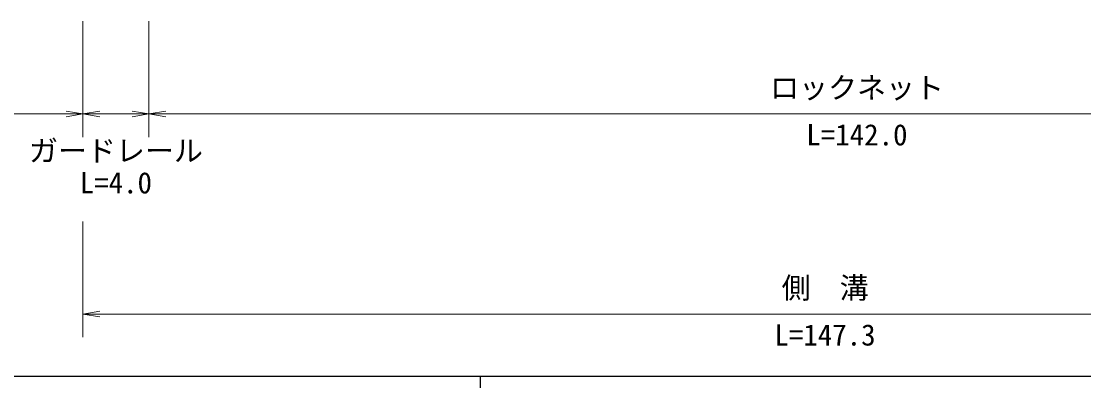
# Model space of a CAD drawing. Units: millimetres, scale not verified. Extents: x 40000 to 680000, y 20000 to 380000.
# Drawn here: x 128414 to 220036, y 204000 to 235619 of the extents above; entities that cross this region are included whole.
import ezdxf
from ezdxf.enums import TextEntityAlignment as Align

# ---------------------------------------------------------------- set-up
doc = ezdxf.new("R2010")
doc.units = ezdxf.units.MM
doc.header["$LTSCALE"] = 1000
for name, color, linetype, lineweight in [('M-BGD', 7, 'Continuous', 13), ('M-STR-STR3', 7, 'Continuous', 13), ('M-TTL-BAND', 7, 'Continuous', 25)]:
    doc.layers.add(name, color=color, linetype=linetype, lineweight=lineweight)
doc.styles.add('ＭＳ ゴシック', font='')
doc.styles.get('ＭＳ ゴシック').set_extended_font_data('MS Gothic')

# ---------------------------------------------------------------- blocks, each defined once
blk = doc.blocks.new('open_arrow')
at = {"color": 0, "linetype": 'Continuous', "lineweight": -2}
blk.add_lwpolyline([(7.5, 1.25), (0, 0), (7.5, -1.25)], dxfattribs=at)

msp = doc.modelspace()

# ---------------------------------------------------------------- linework, layer by layer
at = {"layer": 'M-STR-STR3'}
for p, q in [((133737, 235619), (133737, 225619)), ((139423, 235619), (139423, 225619)), ((83747, 227619), (133737, 227619)), ((133737, 227619), (139423, 227619)), ((139423, 227619), (261547, 227619)), ((133737, 218354), (133737, 208354)), ((133737, 210354), (261729, 210354))]:
    msp.add_line(p, q, dxfattribs=at)
at = {"layer": 'M-TTL-BAND'}
for p, q in [((40000, 205000), (579000, 205000)), ((168000, 205000), (168000, 204000))]:
    msp.add_line(p, q, dxfattribs=at)

# ---------------------------------------------------------------- block references
at = {"layer": 'M-STR-STR3', "xscale": 193, "yscale": 193, "rotation": 180}
for p in [(133737, 227619), (139423, 227619)]:
    msp.add_blockref('open_arrow', p, dxfattribs=at)
at = {"layer": 'M-STR-STR3', "xscale": 193, "yscale": 193}
for p in [(133737, 227619), (139423, 227619), (133737, 210354)]:
    msp.add_blockref('open_arrow', p, dxfattribs=at)

# ---------------------------------------------------------------- texts
at = {"layer": 'M-BGD', "style": 'ＭＳ ゴシック'}
msp.add_text('L=147.3', height=1833, dxfattribs=at).set_placement((193358, 207091), align=Align.BOTTOM_LEFT)
at = {"layer": 'M-STR-STR3', "style": 'ＭＳ ゴシック'}
for s, p in [('ロックネット', (192985, 228416)), ('L=142.0', (196110, 224357)), ('ガードレール', (129080, 222982)), ('L=4.0', (133455, 220217)), ('側\u3000溝', (193983, 211150))]:
    msp.add_text(s, height=1833, dxfattribs=at).set_placement(p, align=Align.BOTTOM_LEFT)

doc.saveas('drawing.dxf')
